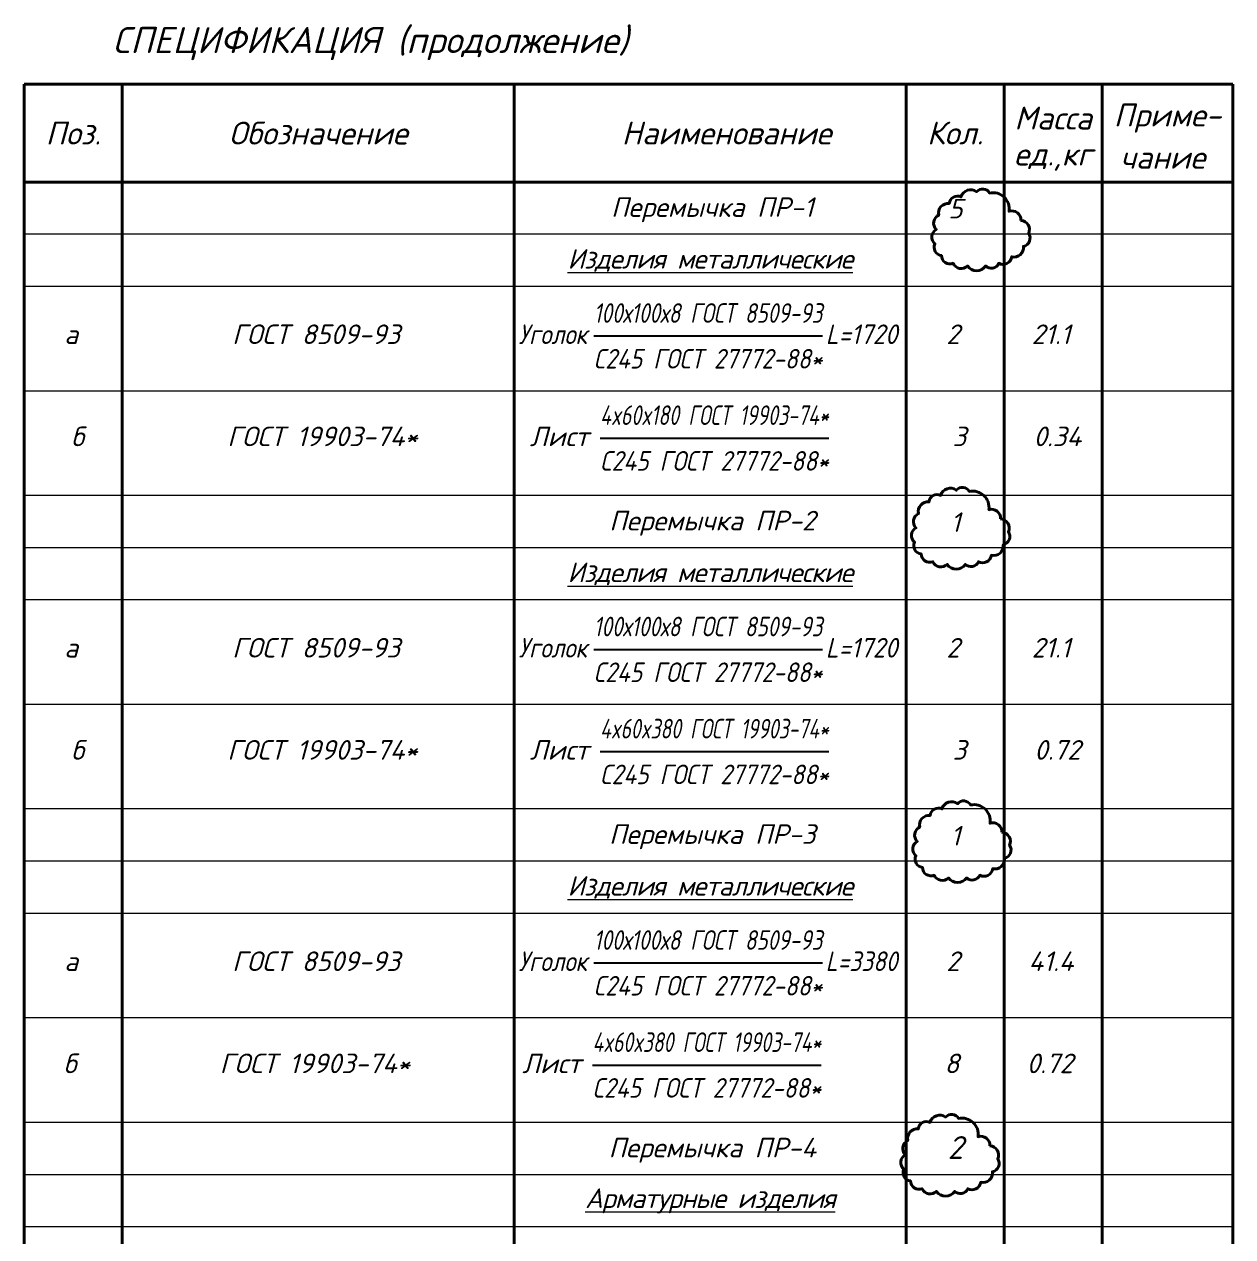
# Model space of a CAD drawing. Header units: millimetres. Extents: x -1807136 to 121189, y 23614 to 410608.
# Drawn here: x 99310 to 117810, y 98263 to 116828 of the extents above; entities that cross this region are included whole.
import ezdxf
from ezdxf.enums import TextEntityAlignment as Align

# ---------------------------------------------------------------- set-up
doc = ezdxf.new("R2010")
doc.units = ezdxf.units.MM
doc.layers.get('0').update_dxf_attribs({"lineweight": 5})
doc.layers.add('k_ Рамка', color=252, linetype='Continuous', lineweight=40)
doc.layers.add('Штриховка', color=7, linetype='Continuous', lineweight=25)
doc.layers.add('NoPrint', color=18, linetype='Continuous', plot=False)
doc.styles.add('STEP PR', font='isocpeui.ttf')

# ---------------------------------------------------------------- blocks, each defined once
blk = doc.blocks.new('vcBlockST6-2-1')
at = {"color": 0, "linetype": 'ByBlock', "lineweight": -2}
blk.add_line((87.5, -8), (122.5, -8), dxfattribs=at)
at = {"color": 0, "linetype": 'ByBlock', "lineweight": -2, "style": 'STEP PR', "flags": 1}
for tag in ['CLASS', 'GOST', 'FILE', 'IDD']:
    blk.add_attdef(tag, text='', height=300, dxfattribs=at).set_placement((0, 0), align=Align.RIGHT)
at = {"color": 0, "linetype": 'ByBlock', "lineweight": -2, "style": 'STEP PR'}
for tag, p, p2 in [('НАИМЕНОВАНИЕ', (87.5, -6), (122.5, -6)), ('ПОЗИЦИЯ', (0.75, -9.25), (14.25, -9.25)), ('ОБОЗНАЧЕНИЕ', (15.75, -9.25), (74.25, -9.25)), ('ПРОФИЛЬ', (76, -9.25), (86.5, -9.25)), ('КОЛИЧЕСТВО', (135.75, -9.25), (149.25, -9.25)), ('МАССА', (150.75, -9.25), (164.25, -9.25)), ('ПРИМЕЧАНИЕ', (165.75, -9.25), (184.25, -9.25)), ('ДЛИНА', (123, -9.25), (134, -9.25)), ('СТАЛЬ', (87.5, -13), (122.5, -13))]:
    blk.add_attdef(tag, text='', height=300, dxfattribs=at).set_placement(p, p2, align=Align.FIT)

msp = doc.modelspace()

# ---------------------------------------------------------------- linework, layer by layer
at = {"color": 8, "lineweight": 13}
for p, q in [((117810.2, 114412.1), (99310.2, 114412.1)), ((117810.2, 113612.1), (99310.2, 113612.1)), ((117810.2, 113612.1), (99310.2, 113612.1)), ((117810.2, 112812.1), (99310.2, 112812.1)), ((117810.2, 111212.1), (99310.2, 111212.1)), ((117810.2, 109612.1), (99310.2, 109612.1)), ((117810.2, 108812.1), (99310.2, 108812.1)), ((117810.2, 108012.1), (99310.2, 108012.1)), ((117810.2, 106412.1), (99310.2, 106412.1)), ((117810.2, 104812.1), (99310.2, 104812.1)), ((117810.2, 104012.1), (99310.2, 104012.1)), ((117810.2, 103212.1), (99310.2, 103212.1)), ((117810.2, 101612.1), (99310.2, 101612.1)), ((117810.2, 100012.1), (99310.2, 100012.1)), ((117810.2, 99212.1), (99310.2, 99212.1)), ((117810.2, 98412.1), (99310.2, 98412.1))]:
    msp.add_line(p, q, dxfattribs=at)
at = {"layer": 'k_ Рамка'}
for p, q in [((99310.2, 115912.1), (117810.2, 115912.1)), ((99310.2, 114412.1), (99310.2, 115912.1)), ((100810.2, 114412.1), (100810.2, 115912.1)), ((106810.2, 114412.1), (106810.2, 115912.1)), ((112810.2, 114412.1), (112810.2, 115912.1)), ((114310.2, 114412.1), (114310.2, 115912.1)), ((115810.2, 114412.1), (115810.2, 115912.1)), ((117810.2, 115912.1), (117810.2, 114412.1)), ((99310.2, 73612.1), (99310.2, 114412.1)), ((117810.2, 114412.1), (99310.2, 114412.1)), ((100810.2, 74412.1), (100810.2, 114412.1)), ((106810.2, 74412.1), (106810.2, 114412.1)), ((112810.2, 74412.1), (112810.2, 114412.1)), ((114310.2, 74412.1), (114310.2, 114412.1)), ((115810.2, 74412.1), (115810.2, 114412.1)), ((117810.2, 73612.1), (117810.2, 114412.1))]:
    msp.add_line(p, q, dxfattribs=at)
at = {"layer": 'NoPrint', "color": 3, "lineweight": 40}
for points in [[(114566.5, 113824.4, 0.5205671), (114387.1, 113963.9, 0.5205671), (114387.1, 113963.9, 0.5205671), (114088, 114242.8, 0.5205671), (114088, 114242.8, 0.5205671), (113888.7, 114262.7, 0.5205671), (113888.7, 114262.7, 0.5205671), (113649.4, 114183, 0.5205671), (113649.4, 114183, 0.5205671), (113470, 114083.4, 0.5205671), (113470, 114083.4, 0.5205671), (113310.5, 113904.1, 0.5205671), (113310.5, 113904.1, 0.5205671), (113270.6, 113684.9, 0.5205671), (113270.6, 113684.9, 0.5205671), (113250.7, 113465.8, 0.5205671), (113250.7, 113465.8, 0.5205671), (113350.3, 113286.4, 0.5205671), (113350.3, 113286.4, 0.5205671), (113529.8, 113166.9, 0.5205671), (113529.8, 113166.9, 0.5205671), (113749.1, 113127.1, 0.5205671), (113749.1, 113127.1, 0.5205671), (114028.2, 113127.1, 0.5205671), (114028.2, 113127.1, 0.5205671), (114227.6, 113166.9, 0.5205671), (114227.6, 113166.9, 0.5205671), (114427, 113266.5, 0.5205671), (114427, 113266.5, 0.5205671), (114606.4, 113425.9, 0.5205671), (114606.4, 113425.9, 0.5205671), (114686.2, 113625.2, 0.5205671), (114686.2, 113625.2, 0.5205671)], [(114256, 109255.3, 0.5205671), (114076.5, 109394.8, 0.5205671), (114076.5, 109394.8, 0.5205671), (113777.5, 109673.7, 0.5205671), (113777.5, 109673.7, 0.5205671), (113578.1, 109693.7, 0.5205671), (113578.1, 109693.7, 0.5205671), (113338.8, 109614, 0.5205671), (113338.8, 109614, 0.5205671), (113159.4, 109514.3, 0.5205671), (113159.4, 109514.3, 0.5205671), (112999.9, 109335, 0.5205671), (112999.9, 109335, 0.5205671), (112960, 109115.9, 0.5205671), (112960, 109115.9, 0.5205671), (112940.1, 108896.7, 0.5205671), (112940.1, 108896.7, 0.5205671), (113039.8, 108717.4, 0.5205671), (113039.8, 108717.4, 0.5205671), (113219.2, 108597.8, 0.5205671), (113219.2, 108597.8, 0.5205671), (113438.5, 108558, 0.5205671), (113438.5, 108558, 0.5205671), (113717.6, 108558, 0.5205671), (113717.6, 108558, 0.5205671), (113917, 108597.8, 0.5205671), (113917, 108597.8, 0.5205671), (114116.4, 108697.5, 0.5205671), (114116.4, 108697.5, 0.5205671), (114295.8, 108856.8, 0.5205671), (114295.8, 108856.8, 0.5205671), (114375.6, 109056.1, 0.5205671), (114375.6, 109056.1, 0.5205671)], [(114275.4, 104455.3, 0.5205671), (114095.9, 104594.8, 0.5205671), (114095.9, 104594.8, 0.5205671), (113796.9, 104873.7, 0.5205671), (113796.9, 104873.7, 0.5205671), (113597.5, 104893.7, 0.5205671), (113597.5, 104893.7, 0.5205671), (113358.2, 104814, 0.5205671), (113358.2, 104814, 0.5205671), (113178.8, 104714.3, 0.5205671), (113178.8, 104714.3, 0.5205671), (113019.3, 104535, 0.5205671), (113019.3, 104535, 0.5205671), (112979.4, 104315.9, 0.5205671), (112979.4, 104315.9, 0.5205671), (112959.5, 104096.7, 0.5205671), (112959.5, 104096.7, 0.5205671), (113059.2, 103917.4, 0.5205671), (113059.2, 103917.4, 0.5205671), (113238.6, 103797.8, 0.5205671), (113238.6, 103797.8, 0.5205671), (113457.9, 103758, 0.5205671), (113457.9, 103758, 0.5205671), (113737.1, 103758, 0.5205671), (113737.1, 103758, 0.5205671), (113936.4, 103797.8, 0.5205671), (113936.4, 103797.8, 0.5205671), (114135.8, 103897.5, 0.5205671), (114135.8, 103897.5, 0.5205671), (114315.2, 104056.8, 0.5205671), (114315.2, 104056.8, 0.5205671), (114395, 104256.1, 0.5205671), (114395, 104256.1, 0.5205671)], [(114092.3, 99655.3, 0.5205671), (113912.8, 99794.8, 0.5205671), (113912.8, 99794.8, 0.5205671), (113613.8, 100073.7, 0.5205671), (113613.8, 100073.7, 0.5205671), (113414.4, 100093.7, 0.5205671), (113414.4, 100093.7, 0.5205671), (113175.1, 100014, 0.5205671), (113175.1, 100014, 0.5205671), (112995.7, 99914.3, 0.5205671), (112995.7, 99914.3, 0.5205671), (112836.2, 99735, 0.5205671), (112836.2, 99735, 0.5205671), (112796.3, 99515.9, 0.5205671), (112796.3, 99515.9, 0.5205671), (112776.4, 99296.7, 0.5205671), (112776.4, 99296.7, 0.5205671), (112876.1, 99117.4, 0.5205671), (112876.1, 99117.4, 0.5205671), (113055.5, 98997.8, 0.5205671), (113055.5, 98997.8, 0.5205671), (113274.8, 98958, 0.5205671), (113274.8, 98958, 0.5205671), (113553.9, 98958, 0.5205671), (113553.9, 98958, 0.5205671), (113753.3, 98997.8, 0.5205671), (113753.3, 98997.8, 0.5205671), (113952.7, 99097.5, 0.5205671), (113952.7, 99097.5, 0.5205671), (114132.1, 99256.8, 0.5205671), (114132.1, 99256.8, 0.5205671), (114211.9, 99456.1, 0.5205671), (114211.9, 99456.1, 0.5205671)]]:
    msp.add_lwpolyline(points, format="xyb", close=True, dxfattribs=at)

# ---------------------------------------------------------------- block references
at = {"layer": 'Штриховка'}
ref = msp.add_blockref('vcBlockST6-2-1', (99278.1, 112856.1), dxfattribs=dict(at, xscale=100, yscale=100))
ref.add_attrib('ПОЗИЦИЯ', 'a', dxfattribs={"layer": '0', "color": 0, "linetype": 'ByBlock', "lineweight": -2, "height": 300, "style": 'STEP PR'}).set_placement((100028.1, 111931.1), align=Align.CENTER)
ref.add_attrib('ОБОЗНАЧЕНИЕ', 'ГОСТ 8509-93', dxfattribs={"layer": '0', "color": 0, "linetype": 'ByBlock', "lineweight": -2, "height": 300, "style": 'STEP PR'}).set_placement((103778.1, 111931.1), align=Align.CENTER)
ref.add_attrib('ПРОФИЛЬ', 'Уголок', dxfattribs={"layer": '0', "color": 0, "linetype": 'ByBlock', "lineweight": -2, "height": 300, "style": 'STEP PR', "width": 0.773999}).set_placement((106878.1, 111931.1), (107928.1, 111931.1), align=Align.FIT)
ref.add_attrib('НАИМЕНОВАНИЕ', '100х100х8 ГОСТ 8509-93', dxfattribs={"layer": '0', "color": 0, "linetype": 'ByBlock', "lineweight": -2, "height": 300, "style": 'STEP PR', "width": 0.746124}).set_placement((108028.1, 112256.1), (111528.1, 112256.1), align=Align.FIT)
ref.add_attrib('СТАЛЬ', 'С245 ГОСТ 27772-88*', dxfattribs={"layer": '0', "color": 0, "linetype": 'ByBlock', "lineweight": -2, "height": 300, "style": 'STEP PR', "width": 0.832342}).set_placement((108028.1, 111556.1), (111528.1, 111556.1), align=Align.FIT)
ref.add_attrib('ДЛИНА', 'L=1720', dxfattribs={"layer": '0', "color": 0, "linetype": 'ByBlock', "lineweight": -2, "height": 300, "style": 'STEP PR', "width": 0.870817}).set_placement((111578.1, 111931.1), (112678.1, 111931.1), align=Align.FIT)
ref.add_attrib('КОЛИЧЕСТВО', '2', dxfattribs={"layer": '0', "color": 0, "linetype": 'ByBlock', "lineweight": -2, "height": 300, "style": 'STEP PR'}).set_placement((113528.1, 111931.1), align=Align.CENTER)
ref.add_attrib('МАССА', '21.1', dxfattribs={"layer": '0', "color": 0, "linetype": 'ByBlock', "lineweight": -2, "height": 300, "style": 'STEP PR'}).set_placement((115028.1, 111931.1), align=Align.CENTER)
ref = msp.add_blockref('vcBlockST6-2-1', (99375.8, 111292.1), dxfattribs=dict(at, xscale=100, yscale=100))
ref.add_attrib('ПОЗИЦИЯ', 'б', dxfattribs={"layer": '0', "color": 0, "linetype": 'ByBlock', "lineweight": -2, "height": 300, "style": 'STEP PR'}).set_placement((100125.8, 110367.1), align=Align.CENTER)
ref.add_attrib('ОБОЗНАЧЕНИЕ', 'ГОСТ 19903-74*', dxfattribs={"layer": '0', "color": 0, "linetype": 'ByBlock', "lineweight": -2, "height": 300, "style": 'STEP PR'}).set_placement((103875.8, 110367.1), align=Align.CENTER)
ref.add_attrib('ПРОФИЛЬ', 'Лист', dxfattribs={"layer": '0', "color": 0, "linetype": 'ByBlock', "lineweight": -2, "height": 300, "style": 'STEP PR'}).set_placement((107500.8, 110367.1), align=Align.CENTER)
ref.add_attrib('НАИМЕНОВАНИЕ', '4x60x180 ГОСТ 19903-74*', dxfattribs={"layer": '0', "color": 0, "linetype": 'ByBlock', "lineweight": -2, "height": 300, "style": 'STEP PR', "width": 0.702619}).set_placement((108125.8, 110692.1), (111625.8, 110692.1), align=Align.FIT)
ref.add_attrib('СТАЛЬ', 'С245 ГОСТ 27772-88*', dxfattribs={"layer": '0', "color": 0, "linetype": 'ByBlock', "lineweight": -2, "height": 300, "style": 'STEP PR', "width": 0.832342}).set_placement((108125.8, 109992.1), (111625.8, 109992.1), align=Align.FIT)
ref.add_attrib('КОЛИЧЕСТВО', '3', dxfattribs={"layer": '0', "color": 0, "linetype": 'ByBlock', "lineweight": -2, "height": 300, "style": 'STEP PR'}).set_placement((113625.8, 110367.1), align=Align.CENTER)
ref.add_attrib('МАССА', '0.34', dxfattribs={"layer": '0', "color": 0, "linetype": 'ByBlock', "lineweight": -2, "height": 300, "style": 'STEP PR'}).set_placement((115125.8, 110367.1), align=Align.CENTER)
ref = msp.add_blockref('vcBlockST6-2-1', (99278.1, 108056.1), dxfattribs=dict(at, xscale=100, yscale=100))
ref.add_attrib('ПОЗИЦИЯ', 'a', dxfattribs={"layer": '0', "color": 0, "linetype": 'ByBlock', "lineweight": -2, "height": 300, "style": 'STEP PR'}).set_placement((100028.1, 107131.1), align=Align.CENTER)
ref.add_attrib('ОБОЗНАЧЕНИЕ', 'ГОСТ 8509-93', dxfattribs={"layer": '0', "color": 0, "linetype": 'ByBlock', "lineweight": -2, "height": 300, "style": 'STEP PR'}).set_placement((103778.1, 107131.1), align=Align.CENTER)
ref.add_attrib('ПРОФИЛЬ', 'Уголок', dxfattribs={"layer": '0', "color": 0, "linetype": 'ByBlock', "lineweight": -2, "height": 300, "style": 'STEP PR', "width": 0.773999}).set_placement((106878.1, 107131.1), (107928.1, 107131.1), align=Align.FIT)
ref.add_attrib('НАИМЕНОВАНИЕ', '100х100х8 ГОСТ 8509-93', dxfattribs={"layer": '0', "color": 0, "linetype": 'ByBlock', "lineweight": -2, "height": 300, "style": 'STEP PR', "width": 0.746124}).set_placement((108028.1, 107456.1), (111528.1, 107456.1), align=Align.FIT)
ref.add_attrib('СТАЛЬ', 'С245 ГОСТ 27772-88*', dxfattribs={"layer": '0', "color": 0, "linetype": 'ByBlock', "lineweight": -2, "height": 300, "style": 'STEP PR', "width": 0.832342}).set_placement((108028.1, 106756.1), (111528.1, 106756.1), align=Align.FIT)
ref.add_attrib('ДЛИНА', 'L=1720', dxfattribs={"layer": '0', "color": 0, "linetype": 'ByBlock', "lineweight": -2, "height": 300, "style": 'STEP PR', "width": 0.870817}).set_placement((111578.1, 107131.1), (112678.1, 107131.1), align=Align.FIT)
ref.add_attrib('КОЛИЧЕСТВО', '2', dxfattribs={"layer": '0', "color": 0, "linetype": 'ByBlock', "lineweight": -2, "height": 300, "style": 'STEP PR'}).set_placement((113528.1, 107131.1), align=Align.CENTER)
ref.add_attrib('МАССА', '21.1', dxfattribs={"layer": '0', "color": 0, "linetype": 'ByBlock', "lineweight": -2, "height": 300, "style": 'STEP PR'}).set_placement((115028.1, 107131.1), align=Align.CENTER)
ref = msp.add_blockref('vcBlockST6-2-1', (99375.8, 106492.1), dxfattribs=dict(at, xscale=100, yscale=100))
ref.add_attrib('ПОЗИЦИЯ', 'б', dxfattribs={"layer": '0', "color": 0, "linetype": 'ByBlock', "lineweight": -2, "height": 300, "style": 'STEP PR'}).set_placement((100125.8, 105567.1), align=Align.CENTER)
ref.add_attrib('ОБОЗНАЧЕНИЕ', 'ГОСТ 19903-74*', dxfattribs={"layer": '0', "color": 0, "linetype": 'ByBlock', "lineweight": -2, "height": 300, "style": 'STEP PR'}).set_placement((103875.8, 105567.1), align=Align.CENTER)
ref.add_attrib('ПРОФИЛЬ', 'Лист', dxfattribs={"layer": '0', "color": 0, "linetype": 'ByBlock', "lineweight": -2, "height": 300, "style": 'STEP PR'}).set_placement((107500.8, 105567.1), align=Align.CENTER)
ref.add_attrib('НАИМЕНОВАНИЕ', '4x60x380 ГОСТ 19903-74*', dxfattribs={"layer": '0', "color": 0, "linetype": 'ByBlock', "lineweight": -2, "height": 300, "style": 'STEP PR', "width": 0.693944}).set_placement((108125.8, 105892.1), (111625.8, 105892.1), align=Align.FIT)
ref.add_attrib('СТАЛЬ', 'С245 ГОСТ 27772-88*', dxfattribs={"layer": '0', "color": 0, "linetype": 'ByBlock', "lineweight": -2, "height": 300, "style": 'STEP PR', "width": 0.832342}).set_placement((108125.8, 105192.1), (111625.8, 105192.1), align=Align.FIT)
ref.add_attrib('КОЛИЧЕСТВО', '3', dxfattribs={"layer": '0', "color": 0, "linetype": 'ByBlock', "lineweight": -2, "height": 300, "style": 'STEP PR'}).set_placement((113625.8, 105567.1), align=Align.CENTER)
ref.add_attrib('МАССА', '0.72', dxfattribs={"layer": '0', "color": 0, "linetype": 'ByBlock', "lineweight": -2, "height": 300, "style": 'STEP PR'}).set_placement((115125.8, 105567.1), align=Align.CENTER)
ref = msp.add_blockref('vcBlockST6-2-1', (99278.1, 103256.1), dxfattribs=dict(at, xscale=100, yscale=100))
ref.add_attrib('ПОЗИЦИЯ', 'a', dxfattribs={"layer": '0', "color": 0, "linetype": 'ByBlock', "lineweight": -2, "height": 300, "style": 'STEP PR'}).set_placement((100028.1, 102331.1), align=Align.CENTER)
ref.add_attrib('ОБОЗНАЧЕНИЕ', 'ГОСТ 8509-93', dxfattribs={"layer": '0', "color": 0, "linetype": 'ByBlock', "lineweight": -2, "height": 300, "style": 'STEP PR'}).set_placement((103778.1, 102331.1), align=Align.CENTER)
ref.add_attrib('ПРОФИЛЬ', 'Уголок', dxfattribs={"layer": '0', "color": 0, "linetype": 'ByBlock', "lineweight": -2, "height": 300, "style": 'STEP PR', "width": 0.773999}).set_placement((106878.1, 102331.1), (107928.1, 102331.1), align=Align.FIT)
ref.add_attrib('НАИМЕНОВАНИЕ', '100х100х8 ГОСТ 8509-93', dxfattribs={"layer": '0', "color": 0, "linetype": 'ByBlock', "lineweight": -2, "height": 300, "style": 'STEP PR', "width": 0.746124}).set_placement((108028.1, 102656.1), (111528.1, 102656.1), align=Align.FIT)
ref.add_attrib('СТАЛЬ', 'С245 ГОСТ 27772-88*', dxfattribs={"layer": '0', "color": 0, "linetype": 'ByBlock', "lineweight": -2, "height": 300, "style": 'STEP PR', "width": 0.832342}).set_placement((108028.1, 101956.1), (111528.1, 101956.1), align=Align.FIT)
ref.add_attrib('ДЛИНА', 'L=3380', dxfattribs={"layer": '0', "color": 0, "linetype": 'ByBlock', "lineweight": -2, "height": 300, "style": 'STEP PR', "width": 0.829904}).set_placement((111578.1, 102331.1), (112678.1, 102331.1), align=Align.FIT)
ref.add_attrib('КОЛИЧЕСТВО', '2', dxfattribs={"layer": '0', "color": 0, "linetype": 'ByBlock', "lineweight": -2, "height": 300, "style": 'STEP PR'}).set_placement((113528.1, 102331.1), align=Align.CENTER)
ref.add_attrib('МАССА', '41.4', dxfattribs={"layer": '0', "color": 0, "linetype": 'ByBlock', "lineweight": -2, "height": 300, "style": 'STEP PR'}).set_placement((115028.1, 102331.1), align=Align.CENTER)
ref = msp.add_blockref('vcBlockST6-2-1', (99259.9, 101692.1), dxfattribs=dict(at, xscale=100, yscale=100))
ref.add_attrib('ПОЗИЦИЯ', 'б', dxfattribs={"layer": '0', "color": 0, "linetype": 'ByBlock', "lineweight": -2, "height": 300, "style": 'STEP PR'}).set_placement((100009.9, 100767.1), align=Align.CENTER)
ref.add_attrib('ОБОЗНАЧЕНИЕ', 'ГОСТ 19903-74*', dxfattribs={"layer": '0', "color": 0, "linetype": 'ByBlock', "lineweight": -2, "height": 300, "style": 'STEP PR'}).set_placement((103759.9, 100767.1), align=Align.CENTER)
ref.add_attrib('ПРОФИЛЬ', 'Лист', dxfattribs={"layer": '0', "color": 0, "linetype": 'ByBlock', "lineweight": -2, "height": 300, "style": 'STEP PR'}).set_placement((107384.9, 100767.1), align=Align.CENTER)
ref.add_attrib('НАИМЕНОВАНИЕ', '4x60x380 ГОСТ 19903-74*', dxfattribs={"layer": '0', "color": 0, "linetype": 'ByBlock', "lineweight": -2, "height": 300, "style": 'STEP PR', "width": 0.693944}).set_placement((108009.9, 101092.1), (111509.9, 101092.1), align=Align.FIT)
ref.add_attrib('СТАЛЬ', 'С245 ГОСТ 27772-88*', dxfattribs={"layer": '0', "color": 0, "linetype": 'ByBlock', "lineweight": -2, "height": 300, "style": 'STEP PR', "width": 0.832342}).set_placement((108009.9, 100392.1), (111509.9, 100392.1), align=Align.FIT)
ref.add_attrib('КОЛИЧЕСТВО', '8', dxfattribs={"layer": '0', "color": 0, "linetype": 'ByBlock', "lineweight": -2, "height": 300, "style": 'STEP PR'}).set_placement((113509.9, 100767.1), align=Align.CENTER)
ref.add_attrib('МАССА', '0.72', dxfattribs={"layer": '0', "color": 0, "linetype": 'ByBlock', "lineweight": -2, "height": 300, "style": 'STEP PR'}).set_placement((115009.9, 100767.1), align=Align.CENTER)

# ---------------------------------------------------------------- texts
at = {"style": 'STEP PR'}
for s, p in [('Масса', (115060.2, 115390.9)), ('Приме-', (116810.2, 115390.9)), ('Поз.', (100060.2, 115162.1)), ('Обозначение', (103810.2, 115162.1)), ('Наименование', (110060.2, 115162.1)), ('Кол.', (113560.2, 115162.1)), ('ед.,кг', (115060.2, 114798.7)), ('чание', (116736.9, 114790.2))]:
    msp.add_text(s, height=350, dxfattribs=at).set_placement(p, align=Align.MIDDLE)
for s, height, p in [('5', 300, (113565.3, 113854)), ('1', 300, (113565.3, 109054)), ('1', 300, (113565.3, 104254)), ('2', 350, (113565.3, 99454))]:
    msp.add_text(s, height=height, dxfattribs=at).set_placement(p, align=Align.CENTER)
at = {"attachment_point": 5, "style": 'STEP PR'}
for s, insert, char_height, width in [('СПЕЦИФИКАЦИЯ (продолжение)', (104610.2, 116531.3), 400, 10700.842), ('{\\fISOCPEUR|b1|i1|c204|p34;Перемычка ПР-1}', (109843.1, 113987), 300, 6000), ('{\\T0.95;\\LИзделия металлические}', (109810.2, 113212.1), 300, 6000), ('{\\fISOCPEUR|b1|i1|c204|p34;Перемычка ПР-2}', (109843.1, 109187), 300, 6000), ('{\\T0.95;\\LИзделия металлические}', (109810.2, 108412.1), 300, 6000), ('{\\fISOCPEUR|b1|i1|c204|p34;Перемычка ПР-3}', (109843.1, 104387), 300, 6000), ('{\\T0.95;\\LИзделия металлические}', (109810.2, 103612.1), 300, 6000), ('{\\fISOCPEUR|b1|i1|c204|p34;Перемычка ПР-4}', (109843.1, 99587), 300, 6000), ('{\\T0.95;\\LАрматурные изделия}', (109810.2, 98812.1), 300, 6000)]:
    msp.add_mtext(s, dxfattribs=dict(at, insert=insert, char_height=char_height, width=width))

doc.saveas('drawing.dxf')
